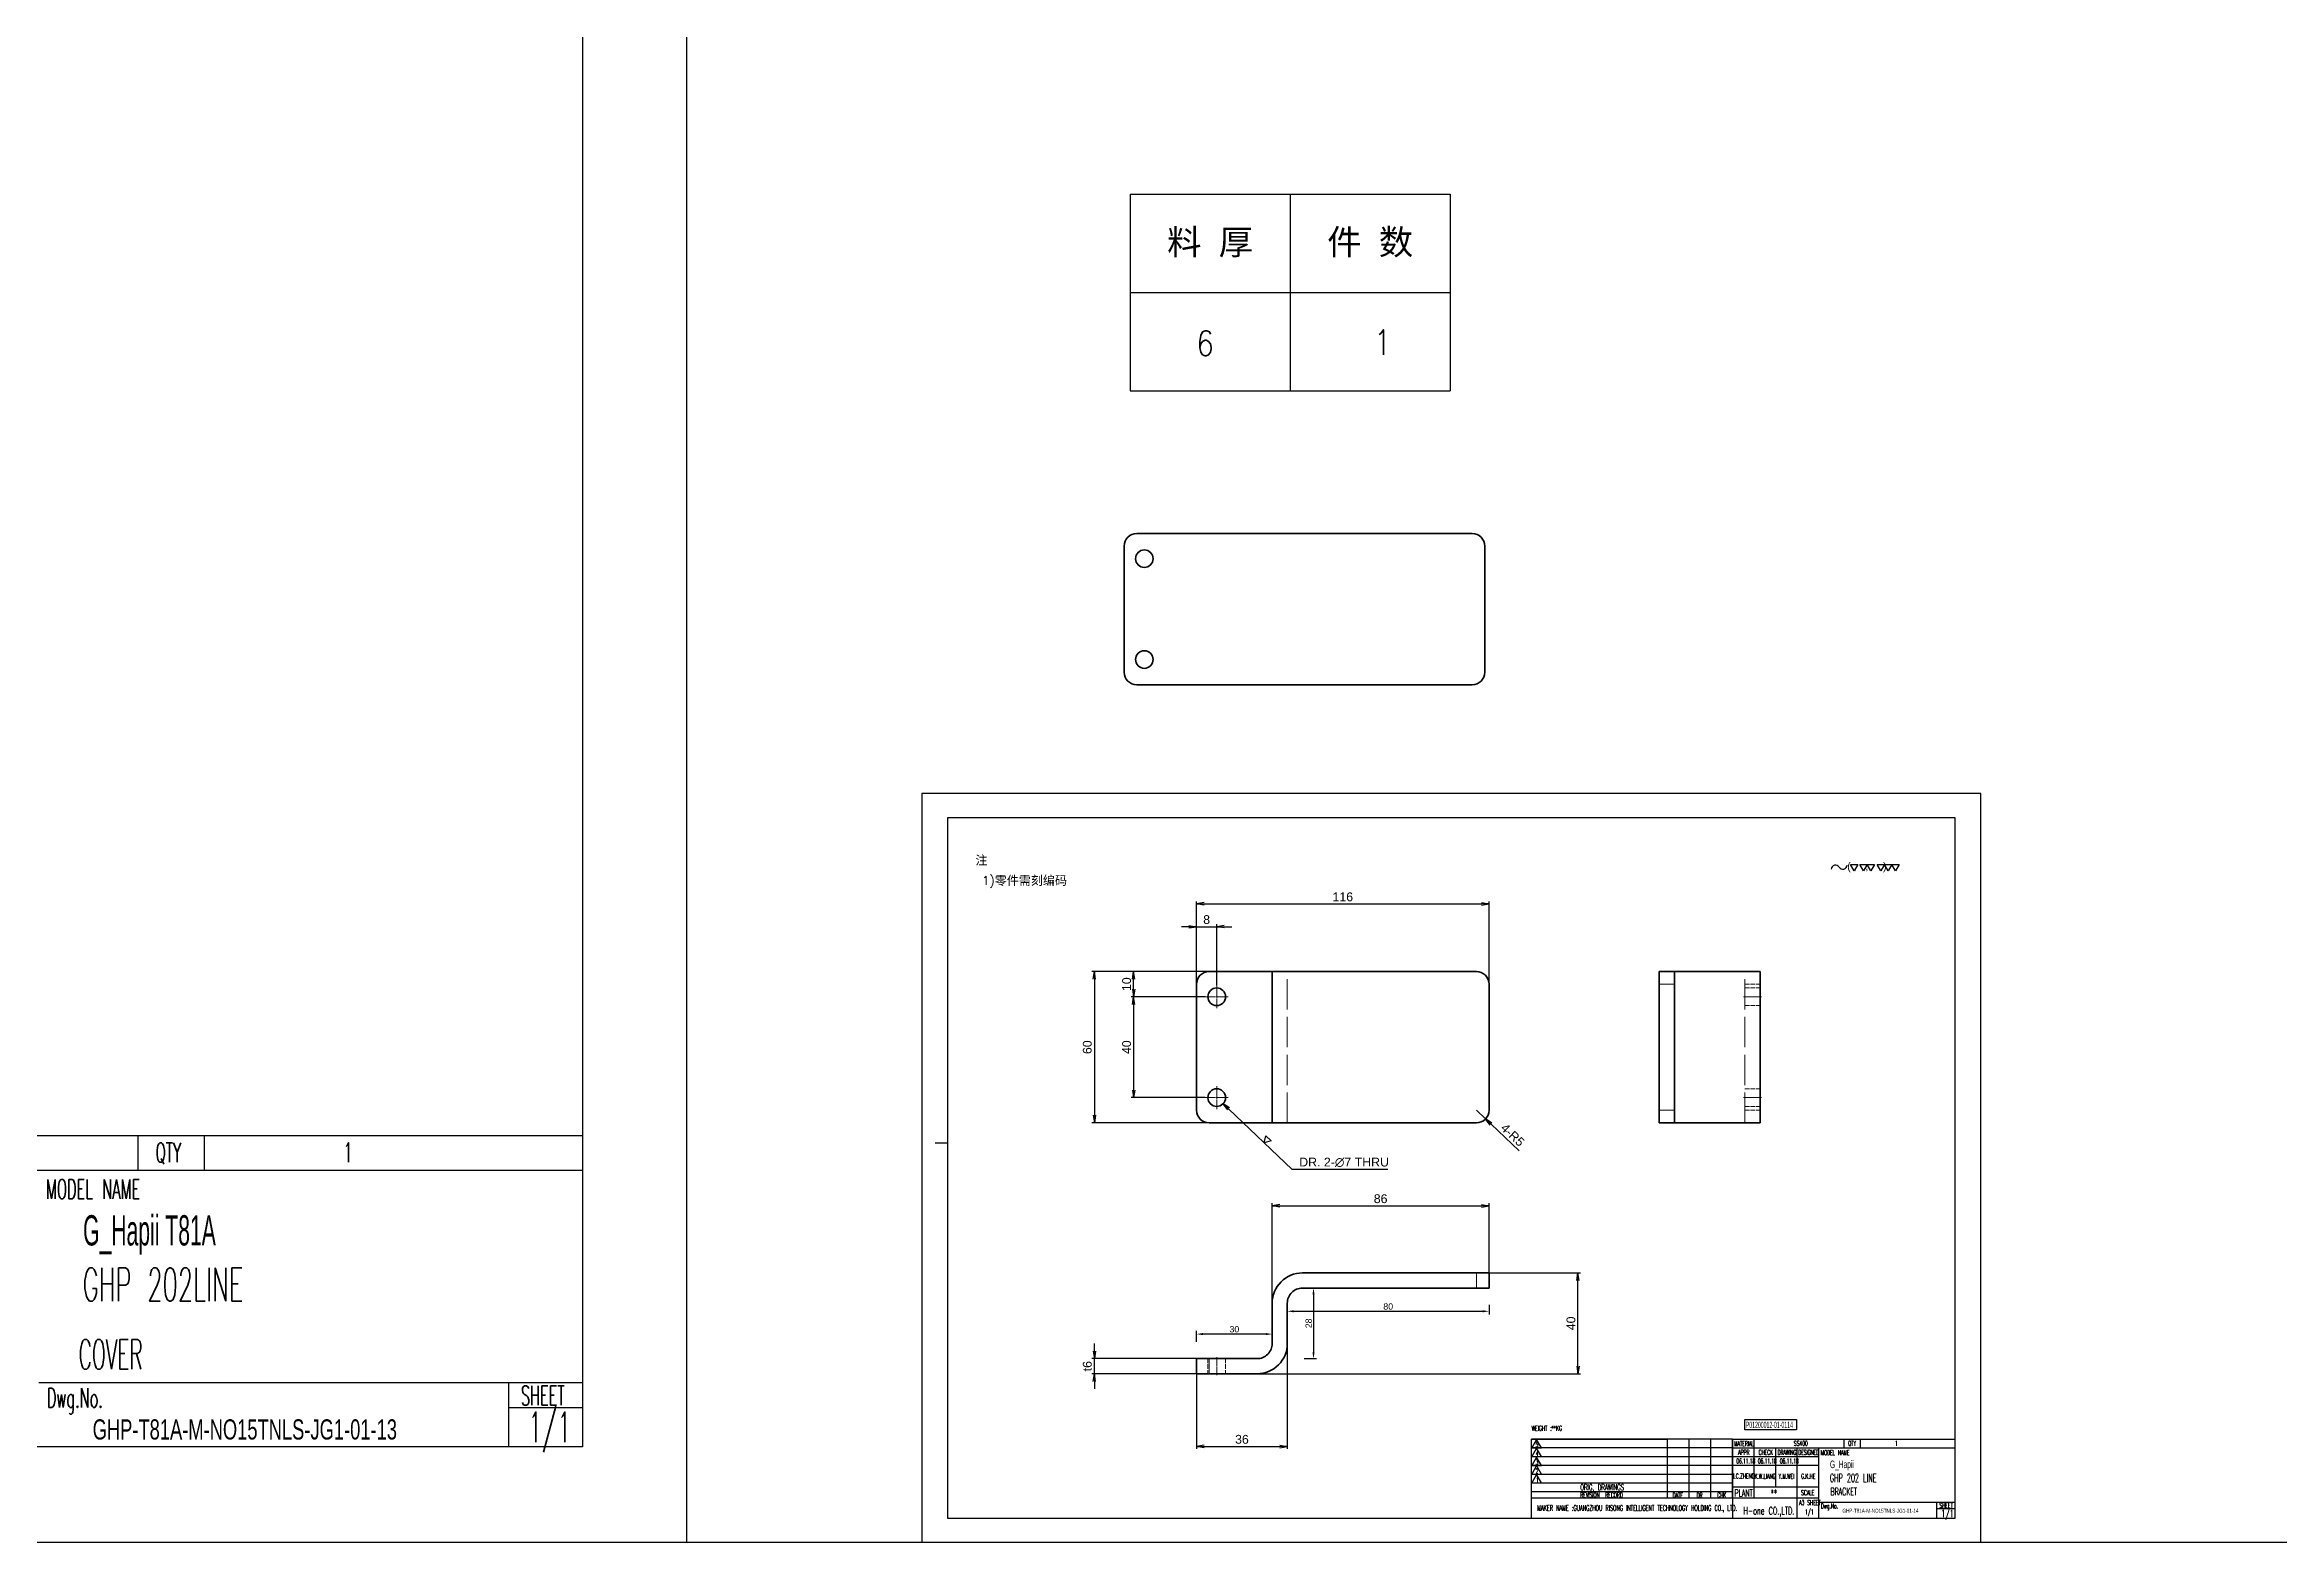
# Model space of a CAD drawing. Header units: millimetres. Extents: x 1842 to 16330, y -758 to 3963.
# Drawn here: x 6849 to 7735, y 2038 to 2632 of the extents above; entities that cross this region are included whole.
import ezdxf
from ezdxf.enums import TextEntityAlignment as Align

# ---------------------------------------------------------------- set-up
doc = ezdxf.new("R2010")
doc.units = ezdxf.units.MM
for name, pattern in [('CENTER-HOKUTO', [23, 20, -1, 1, -1]), ('DASHED', [15, 12, -3]), ('HIDDEN-HOKUTO', [3.8, 2.5, -1.3])]:
    doc.linetypes.add(name, pattern=pattern)
doc.layers.add('AM_7', color=2, linetype='CENTER-HOKUTO', lineweight=30)
doc.layers.add('AM_HID', color=1, linetype='HIDDEN-HOKUTO', lineweight=25)
doc.layers.add('title_frame', color=7, linetype='Continuous')
doc.layers.add('word_dim', color=253, linetype='Continuous')
doc.styles.add('DIM', font='romans.shx', dxfattribs={"width": 0.8, "bigfont": 'bigfont.shx'})
doc.styles.add('MX_NOTE_STANDARD', font='txt.shx', dxfattribs={"bigfont": 'bigfont.shx'})
doc.styles.get("Standard").update_dxf_attribs({"font": 'arial.ttf'})
doc.dimstyles.new('ISO-25', dxfattribs={"dimtxt": 2.5, "dimasz": 2.5, "dimexe": 1.25, "dimexo": 0.625, "dimtad": 1, "dimtxsty": 'Standard', "dimcen": 2.5, "dimadec": 0, "dimazin": 0, "dimtfac": 1, "dimtmove": 0, "dimatfit": 3, "dimfxl": 0, "dimarcsym": 0})
doc.dimstyles.new('RS1-1', dxfattribs={"dimtxt": 3.5, "dimasz": 3, "dimexe": 1, "dimexo": 0, "dimgap": 1, "dimtad": 3, "dimdsep": 46, "dimtxsty": 'Standard', "dimblk1": 'OPEN', "dimblk2": 'OPEN', "dimsah": 1, "dimcen": 0, "dimclrd": 256, "dimclre": 256, "dimclrt": 3, "dimazin": 2, "dimtfac": 1, "dimtmove": 0, "dimatfit": 3, "dimldrblk": 'OPEN', "dimfxl": 0, "dimtolj": 1, "dimtzin": 0, "dimarcsym": 0})

# ---------------------------------------------------------------- blocks, each defined once
blk = doc.blocks.new('A$C404331B6')
at = {"layer": 'title_frame'}
for p, q in [((0, -31.5), (0, 0)), ((0, 0), (53.9, 0)), ((79.62, 0), (0, 0)), ((53.9, -23.5), (53.9, 0)), ((62.48, -23.5), (62.48, 0)), ((62.48, -23.5), (62.48, 0)), ((71.05, -23.5), (71.05, 0)), ((71.05, -23.5), (71.05, 0)), ((79.62, 0), (79.62, -31.5)), ((79.62, 0), (167.83, 0)), ((88.2, -23.5), (88.2, 0)), ((123.73, 0), (123.73, -3.5)), ((130.3, 0), (130.3, -3.5)), ((53.9, -3.5), (0, -3.5)), ((79.62, -3.5), (0, -3.5)), ((53.9, -7), (0, -7)), ((79.62, -7), (0, -7)), ((1.98, -0.12), (0.1, -3.45)), ((0.1, -3.45), (3.86, -3.45)), ((1.98, -3.6), (0.1, -6.92)), ((0.1, -6.92), (3.86, -6.92)), ((1.98, -7.13), (0.1, -10.45)), ((3.86, -3.45), (1.98, -0.12)), ((3.86, -6.92), (1.98, -3.6)), ((3.86, -10.45), (1.98, -7.13)), ((79.62, -3.5), (167.83, -3.5)), ((113.92, -7), (79.62, -7)), ((96.78, -18.9), (96.78, -3.5)), ((105.35, -31.5), (105.35, -3.5)), ((113.92, -31.5), (113.92, -3.5)), ((53.9, -10.5), (0, -10.5)), ((79.62, -10.5), (0, -10.5)), ((53.9, -14), (0, -14)), ((79.62, -14), (0, -14)), ((53.9, -17.5), (0, -17.5)), ((79.62, -17.5), (0, -17.5)), ((0.1, -10.45), (3.86, -10.45)), ((1.98, -10.54), (0.1, -13.87)), ((0.1, -13.87), (3.86, -13.87)), ((1.98, -14.07), (0.1, -17.4)), ((0.1, -17.4), (3.86, -17.4)), ((3.86, -13.87), (1.98, -10.54)), ((3.86, -17.4), (1.98, -14.07)), ((113.92, -10.5), (79.62, -10.5)), ((53.9, -21), (0, -21)), ((79.62, -21), (0, -21)), ((79.62, -23.5), (0, -23.5)), ((79.62, -18.9), (113.92, -18.9)), ((113.92, -23.5), (79.62, -23.5)), ((113.92, -25), (167.83, -25)), ((160.48, -25), (160.48, -31.5)), ((167.83, -31.5), (0, -31.5)), ((160.48, -27.5), (167.83, -27.5))]:
    blk.add_line(p, q, dxfattribs=at)
at = {"layer": 'title_frame', "color": 3, "style": 'MX_NOTE_STANDARD', "width": 0.5341}
for s, height, p in [('5', 1.92, (1.59, -3.22)), ('4', 1.92, (1.59, -6.7)), ('3', 1.92, (1.59, -10.23)), ('MATERIAL', 1.973, (80.3, -2.79)), ('APPR', 1.973, (81.89, -6.26)), ('CHECK', 1.973, (89.99, -6.26)), ('DRAWING', 1.973, (97.51, -6.26)), ('DESIGNED', 1.973, (105.7, -6.26)), ('MODEL NAME', 1.973, (114.63, -6.41)), ('QTY', 1.973, (125.5, -2.7)), ('2', 1.92, (1.59, -13.64)), ('1', 1.92, (1.78, -17.17)), ('MAKER NAME :GUANGZHOU RISONG INTELLIGENT TECHNOLOGY HOLDING CO., LTD.', 2.16, (2.22, -28.43)), ('ORIG, DRAWINGS', 2.4112, (19.27, -20.34)), ('REVISION  RECORD', 1.9728, (19.32, -23.18)), ('DATE', 1.973, (55.94, -23.26)), ('DR', 1.973, (65.43, -23.27)), ('CHK', 1.973, (73.61, -23.23)), ('PLANT', 2.74, (80.46, -22.73)), ('SCALE', 1.973, (106.88, -22.28)), ('Dwg.No.', 1.973, (114.71, -27.52)), ('SHEET', 1.973, (161.71, -27.29))]:
    blk.add_text(s, height=height, dxfattribs=at).set_placement(p)
blk = doc.blocks.new('shiage0')
at = {"layer": 'word_dim', "color": 3, "linetype": 'Continuous'}
for centre, start, end in [((1.69, 0), 30, 180), ((4.61, 1.69), 210, 0)]:
    blk.add_arc(centre, 1.69, start, end, dxfattribs=at)
blk = doc.blocks.new('10')
at = {"layer": 'title_frame', "color": 3, "linetype": 'Continuous'}
for points in [[(9.63, 2.65), (8.18, 5.15), (11.07, 5.15)], [(13.31, 2.65), (11.86, 5.15), (17.64, 5.15), (16.2, 2.65), (14.75, 5.15)], [(20.17, 2.65), (18.73, 5.15), (27.4, 5.15), (25.95, 2.65), (24.51, 5.15), (23.06, 2.65), (21.62, 5.15)]]:
    blk.add_lwpolyline(points, close=True, dxfattribs=at)
blk.add_blockref('shiage0', (0.52, 3.24), dxfattribs=at)
blk.add_text('( ,   ,     )', height=3, dxfattribs=at).set_placement((6.84, 2.97))
blk = doc.blocks.new('_Open')
at = {"color": 0, "lineweight": -2}
for p, q in [((-1, 0.17), (0, 0)), ((-1, -0.17), (0, 0)), ((0, 0), (-1, 0))]:
    blk.add_line(p, q, dxfattribs=at)
blk = doc.blocks.new('*D120')
at = {"layer": 'DEFPOINTS', "color": 0, "linetype": 'Continuous', "ltscale": 2, "transparency": 16777216}
for p in [(7319.97, 2264.25), (7264.95, 2204.25), (7329.47, 2204.25)]:
    blk.add_point(p, dxfattribs=at)
at = {"layer": 'word_dim', "linetype": 'Continuous', "lineweight": -2, "ltscale": 2, "transparency": 16777216}
for p, q in [((7319.97, 2264.25), (7263.95, 2264.25)), ((7264.95, 2261.25), (7264.95, 2207.25)), ((7329.47, 2204.25), (7263.95, 2204.25))]:
    blk.add_line(p, q, dxfattribs=at)
at = {"layer": 'word_dim', "linetype": 'Continuous', "lineweight": -2, "ltscale": 2, "transparency": 16777216, "xscale": 3, "yscale": 3, "zscale": 3}
for p, rotation in [((7264.95, 2264.25), 90), ((7264.95, 2204.25), 270)]:
    blk.add_blockref('_Open', p, dxfattribs=dict(at, rotation=rotation))
at = {"layer": 'word_dim', "color": 3, "linetype": 'Continuous', "ltscale": 2, "transparency": 16777216, "insert": (7262.16, 2234.25), "char_height": 3.5, "attachment_point": 5, "rotation": 90}
blk.add_mtext('\\A1;60', dxfattribs=at)
blk = doc.blocks.new('*D121')
at = {"layer": 'DEFPOINTS', "color": 0, "linetype": 'Continuous', "ltscale": 2, "transparency": 16777216}
for p in [(7421.47, 2291.08), (7305.47, 2234.66), (7421.47, 2234.66)]:
    blk.add_point(p, dxfattribs=at)
at = {"layer": 'word_dim', "linetype": 'Continuous', "lineweight": -2, "ltscale": 2, "transparency": 16777216}
for p, q in [((7305.47, 2234.66), (7305.47, 2292.08)), ((7308.47, 2291.08), (7418.47, 2291.08)), ((7421.47, 2234.66), (7421.47, 2292.08))]:
    blk.add_line(p, q, dxfattribs=at)
at = {"layer": 'word_dim', "linetype": 'Continuous', "lineweight": -2, "ltscale": 2, "transparency": 16777216, "xscale": 3, "yscale": 3, "zscale": 3, "rotation": 180}
blk.add_blockref('_Open', (7305.47, 2291.08), dxfattribs=at)
at = {"layer": 'word_dim', "linetype": 'Continuous', "lineweight": -2, "ltscale": 2, "transparency": 16777216, "xscale": 3, "yscale": 3, "zscale": 3}
blk.add_blockref('_Open', (7421.47, 2291.08), dxfattribs=at)
at = {"layer": 'word_dim', "color": 3, "linetype": 'Continuous', "ltscale": 2, "transparency": 16777216, "insert": (7363.47, 2293.86), "char_height": 3.5, "attachment_point": 5}
blk.add_mtext('\\A1;116', dxfattribs=at)
blk = doc.blocks.new('*D122')
at = {"layer": 'DEFPOINTS', "color": 0, "linetype": 'Continuous', "ltscale": 2, "transparency": 16777216}
for p in [(7341.47, 2124.72), (7305.47, 2104.72), (7341.47, 2075.92)]:
    blk.add_point(p, dxfattribs=at)
at = {"layer": 'word_dim', "linetype": 'Continuous', "lineweight": -2, "ltscale": 2, "transparency": 16777216}
for p, q in [((7341.47, 2124.72), (7341.47, 2074.92)), ((7305.47, 2104.72), (7305.47, 2074.92)), ((7308.47, 2075.92), (7338.47, 2075.92))]:
    blk.add_line(p, q, dxfattribs=at)
at = {"layer": 'word_dim', "linetype": 'Continuous', "lineweight": -2, "ltscale": 2, "transparency": 16777216, "xscale": 3, "yscale": 3, "zscale": 3, "rotation": 180}
blk.add_blockref('_Open', (7305.47, 2075.92), dxfattribs=at)
at = {"layer": 'word_dim', "linetype": 'Continuous', "lineweight": -2, "ltscale": 2, "transparency": 16777216, "xscale": 3, "yscale": 3, "zscale": 3}
blk.add_blockref('_Open', (7341.47, 2075.92), dxfattribs=at)
at = {"layer": 'word_dim', "color": 3, "linetype": 'Continuous', "ltscale": 2, "transparency": 16777216, "insert": (7323.47, 2078.7), "char_height": 3.5, "attachment_point": 5}
blk.add_mtext('\\A1;36', dxfattribs=at)
blk = doc.blocks.new('*D123')
at = {"layer": 'DEFPOINTS', "color": 0, "linetype": 'Continuous', "ltscale": 2, "transparency": 16777216}
for p in [(7421.47, 2171.36), (7421.47, 2141.72), (7335.47, 2129.39)]:
    blk.add_point(p, dxfattribs=at)
at = {"layer": 'word_dim', "linetype": 'Continuous', "lineweight": -2, "ltscale": 2, "transparency": 16777216}
for p, q in [((7335.47, 2129.39), (7335.47, 2172.36)), ((7338.47, 2171.36), (7418.47, 2171.36)), ((7421.47, 2141.72), (7421.47, 2172.36))]:
    blk.add_line(p, q, dxfattribs=at)
at = {"layer": 'word_dim', "linetype": 'Continuous', "lineweight": -2, "ltscale": 2, "transparency": 16777216, "xscale": 3, "yscale": 3, "zscale": 3, "rotation": 180}
blk.add_blockref('_Open', (7335.47, 2171.36), dxfattribs=at)
at = {"layer": 'word_dim', "linetype": 'Continuous', "lineweight": -2, "ltscale": 2, "transparency": 16777216, "xscale": 3, "yscale": 3, "zscale": 3}
blk.add_blockref('_Open', (7421.47, 2171.36), dxfattribs=at)
at = {"layer": 'word_dim', "color": 3, "linetype": 'Continuous', "ltscale": 2, "transparency": 16777216, "insert": (7378.47, 2174.14), "char_height": 3.5, "attachment_point": 5}
blk.add_mtext('\\A1;86', dxfattribs=at)
blk = doc.blocks.new('*D124')
at = {"layer": 'DEFPOINTS', "color": 0, "linetype": 'Continuous', "ltscale": 2, "transparency": 16777216}
for p in [(7264.95, 2110.72), (7305.47, 2110.72), (7305.47, 2104.72)]:
    blk.add_point(p, dxfattribs=at)
at = {"layer": 'word_dim', "linetype": 'Continuous', "lineweight": -2, "ltscale": 2, "transparency": 16777216}
for p, q in [((7305.47, 2110.72), (7263.95, 2110.72)), ((7264.95, 2113.72), (7264.95, 2116.72)), ((7264.95, 2104.72), (7264.95, 2110.72)), ((7305.47, 2104.72), (7263.95, 2104.72)), ((7264.95, 2101.72), (7264.95, 2098.72))]:
    blk.add_line(p, q, dxfattribs=at)
at = {"layer": 'word_dim', "linetype": 'Continuous', "lineweight": -2, "ltscale": 2, "transparency": 16777216, "xscale": 3, "yscale": 3, "zscale": 3}
for p, rotation in [((7264.95, 2110.72), 270), ((7264.95, 2104.72), 90)]:
    blk.add_blockref('_Open', p, dxfattribs=dict(at, rotation=rotation))
at = {"layer": 'word_dim', "color": 3, "linetype": 'Continuous', "ltscale": 2, "transparency": 16777216, "insert": (7262.16, 2107.72), "char_height": 3.5, "attachment_point": 5, "rotation": 90}
blk.add_mtext('\\A1;t6', dxfattribs=at)
blk = doc.blocks.new('*D125')
at = {"layer": 'DEFPOINTS', "color": 0, "linetype": 'Continuous', "ltscale": 2, "transparency": 16777216}
for p in [(7407.21, 2144.72), (7456.72, 2144.72), (7329.47, 2104.72)]:
    blk.add_point(p, dxfattribs=at)
at = {"layer": 'word_dim', "linetype": 'Continuous', "lineweight": -2, "ltscale": 2, "transparency": 16777216}
for p, q in [((7407.21, 2144.72), (7457.72, 2144.72)), ((7456.72, 2107.72), (7456.72, 2141.72)), ((7329.47, 2104.72), (7457.72, 2104.72))]:
    blk.add_line(p, q, dxfattribs=at)
at = {"layer": 'word_dim', "linetype": 'Continuous', "lineweight": -2, "ltscale": 2, "transparency": 16777216, "xscale": 3, "yscale": 3, "zscale": 3}
for p, rotation in [((7456.72, 2144.72), 90), ((7456.72, 2104.72), 270)]:
    blk.add_blockref('_Open', p, dxfattribs=dict(at, rotation=rotation))
at = {"layer": 'word_dim', "color": 3, "linetype": 'Continuous', "ltscale": 2, "transparency": 16777216, "insert": (7453.94, 2124.72), "char_height": 3.5, "attachment_point": 5, "rotation": 90}
blk.add_mtext('\\A1;40', dxfattribs=at)
blk = doc.blocks.new('*D126')
at = {"layer": 'DEFPOINTS', "color": 0, "linetype": 'Continuous', "ltscale": 2, "transparency": 16777216}
for p in [(7416.47, 2209.25), (7420.09, 2205.81)]:
    blk.add_point(p, dxfattribs=at)
at = {"layer": 'word_dim', "linetype": 'Continuous', "lineweight": -2, "ltscale": 2, "transparency": 16777216}
for p, q in [((7416.47, 2209.25), (7420.09, 2205.81)), ((7433.4, 2193.19), (7422.27, 2203.75))]:
    blk.add_line(p, q, dxfattribs=at)
at = {"layer": 'word_dim', "linetype": 'Continuous', "lineweight": -2, "ltscale": 2, "transparency": 16777216, "xscale": 3, "yscale": 3, "zscale": 3, "rotation": 136.5195047990014}
blk.add_blockref('_Open', (7420.09, 2205.81), dxfattribs=at)
at = {"layer": 'word_dim', "color": 3, "linetype": 'Continuous', "ltscale": 2, "transparency": 16777216, "insert": (7430.84, 2199.45), "char_height": 3.5, "attachment_point": 5, "rotation": 316.5195}
blk.add_mtext('\\A1;4-R5', dxfattribs=at)
blk = doc.blocks.new('*D127')
at = {"layer": 'DEFPOINTS', "color": 0, "linetype": 'Continuous', "ltscale": 2, "transparency": 16777216}
for p in [(7313.47, 2282.05), (7305.47, 2256.11), (7313.47, 2258.8)]:
    blk.add_point(p, dxfattribs=at)
at = {"layer": 'word_dim', "linetype": 'Continuous', "lineweight": -2, "ltscale": 2, "transparency": 16777216}
for p, q in [((7302.47, 2282.05), (7299.47, 2282.05)), ((7305.47, 2256.11), (7305.47, 2283.05)), ((7305.47, 2282.05), (7313.47, 2282.05)), ((7313.47, 2258.8), (7313.47, 2283.05)), ((7316.47, 2282.05), (7319.47, 2282.05))]:
    blk.add_line(p, q, dxfattribs=at)
at = {"layer": 'word_dim', "linetype": 'Continuous', "lineweight": -2, "ltscale": 2, "transparency": 16777216, "xscale": 3, "yscale": 3, "zscale": 3}
blk.add_blockref('_Open', (7305.47, 2282.05), dxfattribs=at)
at = {"layer": 'word_dim', "linetype": 'Continuous', "lineweight": -2, "ltscale": 2, "transparency": 16777216, "xscale": 3, "yscale": 3, "zscale": 3, "rotation": 180}
blk.add_blockref('_Open', (7313.47, 2282.05), dxfattribs=at)
at = {"layer": 'word_dim', "color": 3, "linetype": 'Continuous', "ltscale": 2, "transparency": 16777216, "insert": (7309.47, 2284.84), "char_height": 3.5, "attachment_point": 5}
blk.add_mtext('\\A1;8', dxfattribs=at)
blk = doc.blocks.new('*D128')
at = {"layer": 'DEFPOINTS', "color": 0, "linetype": 'Continuous', "ltscale": 2, "transparency": 16777216}
for p in [(7280.53, 2264.25), (7319.97, 2264.25), (7308.92, 2254.25)]:
    blk.add_point(p, dxfattribs=at)
at = {"layer": 'word_dim', "linetype": 'Continuous', "lineweight": -2, "ltscale": 2, "transparency": 16777216}
for p, q in [((7319.97, 2264.25), (7279.53, 2264.25)), ((7280.53, 2257.25), (7280.53, 2261.25)), ((7308.92, 2254.25), (7279.53, 2254.25))]:
    blk.add_line(p, q, dxfattribs=at)
at = {"layer": 'word_dim', "linetype": 'Continuous', "lineweight": -2, "ltscale": 2, "transparency": 16777216, "xscale": 3, "yscale": 3, "zscale": 3}
for p, rotation in [((7280.53, 2264.25), 90), ((7280.53, 2254.25), 270)]:
    blk.add_blockref('_Open', p, dxfattribs=dict(at, rotation=rotation))
at = {"layer": 'word_dim', "color": 3, "linetype": 'Continuous', "ltscale": 2, "transparency": 16777216, "insert": (7277.75, 2259.25), "char_height": 3.5, "attachment_point": 5, "rotation": 90}
blk.add_mtext('\\A1;10', dxfattribs=at)
blk = doc.blocks.new('*D129')
at = {"layer": 'DEFPOINTS', "color": 0, "linetype": 'Continuous', "ltscale": 2, "transparency": 16777216}
for p in [(7308.92, 2254.25), (7280.53, 2214.25), (7308.92, 2214.25)]:
    blk.add_point(p, dxfattribs=at)
at = {"layer": 'word_dim', "linetype": 'Continuous', "lineweight": -2, "ltscale": 2, "transparency": 16777216}
for p, q in [((7308.92, 2254.25), (7279.53, 2254.25)), ((7280.53, 2251.25), (7280.53, 2217.25)), ((7308.92, 2214.25), (7279.53, 2214.25))]:
    blk.add_line(p, q, dxfattribs=at)
at = {"layer": 'word_dim', "linetype": 'Continuous', "lineweight": -2, "ltscale": 2, "transparency": 16777216, "xscale": 3, "yscale": 3, "zscale": 3}
for p, rotation in [((7280.53, 2254.25), 90), ((7280.53, 2214.25), 270)]:
    blk.add_blockref('_Open', p, dxfattribs=dict(at, rotation=rotation))
at = {"layer": 'word_dim', "color": 3, "linetype": 'Continuous', "ltscale": 2, "transparency": 16777216, "insert": (7277.75, 2234.25), "char_height": 3.5, "attachment_point": 5, "rotation": 90}
blk.add_mtext('\\A1;40', dxfattribs=at)
blk = doc.blocks.new('*D130')
at = {"layer": 'DEFPOINTS', "color": 0, "linetype": 'Continuous', "ltscale": 2, "transparency": 16777216}
for p in [(7310.93, 2216.67), (7316, 2211.84)]:
    blk.add_point(p, dxfattribs=at)
at = {"layer": 'word_dim', "linetype": 'Continuous', "lineweight": -2, "ltscale": 2, "transparency": 16777216}
for p, q in [((7343.38, 2185.7), (7318.17, 2209.76)), ((7381.39, 2185.7), (7343.38, 2185.7))]:
    blk.add_line(p, q, dxfattribs=at)
at = {"layer": 'word_dim', "linetype": 'Continuous', "lineweight": -2, "ltscale": 2, "transparency": 16777216, "xscale": 3, "yscale": 3, "zscale": 3, "rotation": 136.3305422480536}
blk.add_blockref('_Open', (7316, 2211.84), dxfattribs=at)
at = {"layer": 'word_dim', "color": 3, "linetype": 'Continuous', "ltscale": 2, "transparency": 16777216, "insert": (7363.98, 2188.58), "char_height": 3.5, "attachment_point": 5}
blk.add_mtext('\\A1;DR. 2-∅7 THRU', dxfattribs=at)
blk = doc.blocks.new('shiage1')
at = {"layer": 'word_dim', "color": 3, "linetype": 'Continuous'}
for p, q in [((0, 0), (-1.44, 2.5)), ((-1.44, 2.5), (1.44, 2.5)), ((1.44, 2.5), (0, 0))]:
    blk.add_line(p, q, dxfattribs=at)
blk = doc.blocks.new('*D258')
at = {"color": 0, "lineweight": -2, "transparency": 16777216}
for p, q in [((7305.47, 2117.34), (7305.47, 2121.72)), ((7332.97, 2120.47), (7307.97, 2120.47)), ((7335.47, 2117.34), (7335.47, 2121.72))]:
    blk.add_line(p, q, dxfattribs=at)
at = {"color": 0, "transparency": 16777216}
for points in [[(7307.97, 2120.89), (7307.97, 2120.05), (7305.47, 2120.47)], [(7332.97, 2120.89), (7332.97, 2120.05), (7335.47, 2120.47)]]:
    blk.add_solid(points, dxfattribs=at)
at = {"layer": 'DEFPOINTS', "color": 0, "transparency": 16777216}
for p in [(7305.47, 2120.47), (7305.47, 2116.72), (7335.47, 2116.72)]:
    blk.add_point(p, dxfattribs=at)
at = {"color": 0, "transparency": 16777216, "insert": (7320.47, 2122.37), "char_height": 2.5, "attachment_point": 5}
blk.add_mtext('30', dxfattribs=at)
blk = doc.blocks.new('*D259')
at = {"color": 0, "lineweight": -2, "transparency": 16777216}
for p, q in [((7348.09, 2138.72), (7353.1, 2138.72)), ((7351.85, 2136.22), (7351.85, 2113.22)), ((7348.09, 2110.72), (7353.1, 2110.72))]:
    blk.add_line(p, q, dxfattribs=at)
at = {"color": 0, "transparency": 16777216}
for points in [[(7351.43, 2136.22), (7352.26, 2136.22), (7351.85, 2138.72)], [(7351.43, 2113.22), (7352.26, 2113.22), (7351.85, 2110.72)]]:
    blk.add_solid(points, dxfattribs=at)
at = {"layer": 'DEFPOINTS', "color": 0, "transparency": 16777216}
for p in [(7347.47, 2138.72), (7347.47, 2110.72), (7351.85, 2110.72)]:
    blk.add_point(p, dxfattribs=at)
at = {"color": 0, "transparency": 16777216, "insert": (7349.95, 2124.72), "char_height": 2.5, "attachment_point": 5, "rotation": 90}
blk.add_mtext('28', dxfattribs=at)
blk = doc.blocks.new('*D260')
at = {"color": 0, "lineweight": -2, "transparency": 16777216}
for p, q in [((7341.47, 2132.09), (7341.47, 2128.26)), ((7343.97, 2129.51), (7418.97, 2129.51)), ((7421.47, 2132.09), (7421.47, 2128.26))]:
    blk.add_line(p, q, dxfattribs=at)
at = {"color": 0, "transparency": 16777216}
for points in [[(7343.97, 2129.92), (7343.97, 2129.09), (7341.47, 2129.51)], [(7418.97, 2129.92), (7418.97, 2129.09), (7421.47, 2129.51)]]:
    blk.add_solid(points, dxfattribs=at)
at = {"layer": 'DEFPOINTS', "color": 0, "transparency": 16777216}
for p in [(7341.47, 2132.72), (7421.47, 2132.72), (7421.47, 2129.51)]:
    blk.add_point(p, dxfattribs=at)
at = {"color": 0, "transparency": 16777216, "insert": (7381.47, 2131.41), "char_height": 2.5, "attachment_point": 5}
blk.add_mtext('80', dxfattribs=at)
blk = doc.blocks.new('*T250')
at = {"color": 0, "linetype": 'ByBlock', "lineweight": -2, "transparency": 16777216}
for p, q in [((0, 0), (127, 0)), ((0, 0), (0, -78)), ((63.5, 0), (63.5, -78)), ((127, 0), (127, -78)), ((0, -39), (127, -39)), ((0, -78), (127, -78))]:
    blk.add_line(p, q, dxfattribs=at)
at = {"color": 0, "transparency": 16777216, "char_height": 10, "width": 60.5, "attachment_point": 5}
for s, insert in [('{\\fSimSun|b0|i0|c134|p2;料 厚}', (31.75, -19.5)), ('{\\fSimSun|b0|i0|c134|p2;件 数}', (95.25, -19.5))]:
    blk.add_mtext(s, dxfattribs=dict(at, insert=insert))
blk = doc.blocks.new('拆图参数')
blk.add_blockref('*T250', (-63.5, 78))
at = {"style": 'DIM', "width": 0.8}
blk.add_attdef('6', text='', height=10, dxfattribs=at).set_placement((-37.13, 18.91), align=Align.MIDDLE_LEFT)
blk.add_attdef('1', text='', height=10, dxfattribs=at).set_placement((36.65, 19.27), align=Align.MIDDLE_CENTER)

msp = doc.modelspace()

# ---------------------------------------------------------------- linework, layer by layer
at = {"color": 7, "lineweight": 35, "ltscale": 0.475}
for p, q in [((7300.77, 2438.014), (7281.77, 2438.014)), ((7300.77, 2378.014), (7281.77, 2378.014)), ((7329.465, 2264.252), (7310.465, 2264.252)), ((7329.465, 2204.252), (7310.465, 2204.252)), ((7329.465, 2110.718), (7310.465, 2110.718)), ((7310.465, 2104.718), (7329.465, 2104.718))]:
    msp.add_line(p, q, dxfattribs=at)
at = {"color": 7, "lineweight": 35, "ltscale": 0.15}
for p, q in [((7306.77, 2438.014), (7300.77, 2438.014)), ((7306.77, 2378.014), (7300.77, 2378.014)), ((7335.465, 2264.252), (7329.465, 2264.252)), ((7494.938, 2264.252), (7488.938, 2264.252)), ((7500.938, 2264.252), (7494.938, 2264.252)), ((7335.465, 2204.252), (7329.465, 2204.252)), ((7494.938, 2204.252), (7488.938, 2204.252)), ((7500.938, 2204.252), (7494.938, 2204.252)), ((7421.465, 2138.718), (7421.465, 2144.718)), ((7305.465, 2110.718), (7305.465, 2104.718))]:
    msp.add_line(p, q, dxfattribs=at)
at = {"color": 7, "lineweight": 35, "ltscale": 0.3}
for p, q in [((7318.77, 2438.014), (7306.77, 2438.014)), ((7318.77, 2378.014), (7306.77, 2378.014)), ((7347.465, 2264.252), (7335.465, 2264.252)), ((7528.938, 2264.252), (7516.938, 2264.252)), ((7347.465, 2204.252), (7335.465, 2204.252)), ((7528.938, 2204.252), (7516.938, 2204.252))]:
    msp.add_line(p, q, dxfattribs=at)
at = {"color": 7, "lineweight": 35}
for p, q in [((7414.77, 2438.014), (7318.77, 2438.014)), ((7276.77, 2383.014), (7276.77, 2433.014)), ((7419.77, 2383.014), (7419.77, 2433.014)), ((7414.77, 2378.014), (7318.77, 2378.014)), ((7335.465, 2204.252), (7335.465, 2264.252)), ((7416.465, 2264.252), (7347.465, 2264.252)), ((7528.938, 2204.252), (7528.938, 2264.252)), ((7305.465, 2209.252), (7305.465, 2259.252)), ((7421.465, 2209.252), (7421.465, 2259.252)), ((7488.938, 2209.252), (7488.938, 2259.252)), ((7494.938, 2209.252), (7494.938, 2259.252)), ((7416.465, 2204.252), (7347.465, 2204.252)), ((7416.465, 2144.718), (7347.465, 2144.718)), ((7347.465, 2138.718), (7416.465, 2138.718))]:
    msp.add_line(p, q, dxfattribs=at)
at = {"color": 7, "lineweight": 35, "ltscale": 0.125}
for p, q in [((7488.938, 2259.252), (7488.938, 2264.252)), ((7494.938, 2264.252), (7494.938, 2259.252)), ((7488.938, 2204.252), (7488.938, 2209.252)), ((7494.938, 2209.252), (7494.938, 2204.252)), ((7416.465, 2144.718), (7421.465, 2144.718)), ((7421.465, 2138.718), (7416.465, 2138.718)), ((7305.465, 2110.718), (7310.465, 2110.718)), ((7310.465, 2104.718), (7305.465, 2104.718))]:
    msp.add_line(p, q, dxfattribs=at)
at = {"color": 7, "lineweight": 35, "ltscale": 0.4}
for p, q in [((7516.938, 2264.252), (7500.938, 2264.252)), ((7516.938, 2204.252), (7500.938, 2204.252)), ((7335.465, 2132.718), (7335.465, 2116.718)), ((7341.465, 2116.718), (7341.465, 2132.718))]:
    msp.add_line(p, q, dxfattribs=at)
at = {"color": 7, "lineweight": 13, "ltscale": 0.15}
for p, q in [((7494.938, 2259.252), (7488.938, 2259.252)), ((7494.938, 2209.252), (7488.938, 2209.252)), ((7416.465, 2138.718), (7416.465, 2144.718)), ((7310.465, 2110.718), (7310.465, 2104.718))]:
    msp.add_line(p, q, dxfattribs=at)
msp.add_line((1841.956, 2037.875), (14508.801, 2037.875))
at = {"color": 7, "lineweight": 35}
for centre in [(7284.77, 2428.014), (7284.77, 2388.014), (7313.465, 2254.252), (7313.465, 2214.252)]:
    msp.add_circle(centre, 3.5, dxfattribs=at)
for centre, radius, start, end in [((7281.77, 2433.014), 5, 90.000003, 180.000005), ((7414.77, 2433.014), 5, 0, 90), ((7281.77, 2383.014), 5, 180.000005, 269.999997), ((7414.77, 2383.014), 5, 270, 0), ((7310.465, 2259.252), 5, 90.000003, 180.000005), ((7416.465, 2259.252), 5, 0, 90.000003), ((7310.465, 2209.252), 5, 180.000005, 269.999997), ((7416.465, 2209.252), 5, 269.999997, 0), ((7347.465, 2132.718), 12, 90.000003, 180.000005), ((7347.465, 2132.718), 6, 90.000003, 180.000005), ((7329.465, 2116.718), 12, 269.999997, 0), ((7329.465, 2116.718), 6, 269.999997, 0)]:
    msp.add_arc(centre, radius, start, end, dxfattribs=at)
at = {"layer": 'AM_7', "lineweight": 13, "ltscale": 0.22749}
for p, q in [((7318.015, 2254.252), (7308.916, 2254.252)), ((7318.015, 2214.252), (7308.916, 2214.252))]:
    msp.add_line(p, q, dxfattribs=at)
at = {"layer": 'AM_7', "lineweight": 13, "ltscale": 0.227502}
for p, q in [((7313.465, 2258.802), (7313.465, 2249.702)), ((7313.465, 2218.802), (7313.465, 2209.702))]:
    msp.add_line(p, q, dxfattribs=at)
at = {"layer": 'AM_7', "lineweight": 13, "ltscale": 0.17998}
for p, q in [((7522.338, 2254.252), (7529.537, 2254.252)), ((7522.338, 2214.252), (7529.537, 2214.252))]:
    msp.add_line(p, q, dxfattribs=at)
at = {"layer": 'AM_7', "lineweight": 13, "ltscale": 0.180017}
msp.add_line((7313.465, 2111.318), (7313.465, 2104.117), dxfattribs=at)
at = {"layer": 'AM_HID', "color": 1, "linetype": 'DASHED', "lineweight": 13}
for p, q in [((7341.465, 2204.252), (7341.465, 2264.252)), ((7522.938, 2204.252), (7522.938, 2264.252))]:
    msp.add_line(p, q, dxfattribs=at)
at = {"layer": 'AM_HID', "color": 1, "linetype": 'DASHED', "lineweight": 13, "ltscale": 0.15}
for p, q in [((7522.938, 2259.252), (7528.938, 2259.252)), ((7522.938, 2257.752), (7528.938, 2257.752)), ((7522.938, 2250.752), (7528.938, 2250.752)), ((7522.938, 2217.752), (7528.938, 2217.752)), ((7522.938, 2210.752), (7528.938, 2210.752)), ((7522.938, 2209.252), (7528.938, 2209.252)), ((7416.465, 2138.718), (7416.465, 2144.718)), ((7309.965, 2110.718), (7309.965, 2104.718)), ((7309.965, 2110.718), (7309.965, 2104.718)), ((7310.465, 2110.718), (7310.465, 2104.718)), ((7316.965, 2110.718), (7316.965, 2104.718)), ((7316.965, 2110.718), (7316.965, 2104.718))]:
    msp.add_line(p, q, dxfattribs=at)
at = {"layer": 'title_frame'}
for p, q in [((6709.241, 2199.205), (7062.041, 2199.205)), ((6885.641, 2199.205), (6885.641, 2185.485)), ((6911.931, 2199.205), (6911.931, 2185.485)), ((7201.828, 2196.375), (7206.828, 2196.375)), ((6709.241, 2185.485), (7062.041, 2185.485)), ((6846.441, 2101.205), (7062.041, 2101.205)), ((7032.641, 2101.205), (7032.641, 2075.725)), ((7032.641, 2091.405), (7062.041, 2091.405)), ((7522.874, 2086.648), (7543.402, 2086.648)), ((7522.874, 2082.448), (7522.874, 2086.648)), ((7543.402, 2082.448), (7522.874, 2082.448)), ((7543.402, 2086.648), (7543.402, 2082.448)), ((7062.041, 2075.725), (6846.441, 2075.725)), ((7517.978, 2078.837), (7517.978, 2075.337)), ((7517.978, 2055.337), (7517.978, 2078.837)), ((7517.978, 2078.837), (7517.978, 2047.337)), ((7606.178, 2047.337), (7552.278, 2047.337)), ((7606.178, 2047.337), (7552.278, 2047.337))]:
    msp.add_line(p, q, dxfattribs=at)
at = {"layer": 'title_frame', "color": 4}
for points in [[(7103.341, 3225.875), (5423.341, 3225.875), (5423.341, 2037.875), (7103.341, 2037.875)], [(7616.503, 2334.875), (7196.503, 2334.875), (7196.503, 2037.875), (7616.503, 2037.875)]]:
    msp.add_lwpolyline(points, close=True, dxfattribs=at)
at = {"layer": 'title_frame'}
for points in [[(5464.641, 3188.025), (7062.041, 3188.025), (7062.041, 2075.725), (5464.641, 2075.725)], [(7206.828, 2325.412), (7606.178, 2325.412), (7606.178, 2047.337), (7206.828, 2047.337)]]:
    msp.add_lwpolyline(points, close=True, dxfattribs=at)

# ---------------------------------------------------------------- block references
msp.add_blockref('拆图参数', (7342.598, 2494.531)).add_auto_attribs({'1': '1', '6': '6'})
at = {"layer": 'word_dim', "linetype": 'Continuous', "ltscale": 2}
msp.add_blockref('10', (7556.645, 2301.568), dxfattribs=at)
at = {"layer": 'word_dim', "color": 3, "linetype": 'Continuous', "ltscale": 2, "rotation": 316.330542248081}
msp.add_blockref('shiage1', (7332.272, 2196.299), dxfattribs=at)
at = {"layer": 'word_dim', "ltscale": 2}
msp.add_blockref('A$C404331B6', (7438.353, 2078.837), dxfattribs=at)

# ---------------------------------------------------------------- texts
at = {"ltscale": 2, "char_height": 3.5, "attachment_point": 1}
for s, insert, width in [('{\\fSimSun|b0|i0|c134|p2;\\C3;注}', (7217.794, 2310.118), 10.36469), ('{\\Fromans,bigfont|c134;\\C3;1)\\fSimSun|b0|i0|c134|p2;零件需刻编码}', (7220.36, 2302.11), 96.90613)]:
    msp.add_mtext(s, dxfattribs=dict(at, insert=insert, width=width))
at = {"linetype": 'Continuous', "attachment_point": 4}
for s, insert, char_height, width in [('{\\W0.5;\\C3;G_Hapii T81A}', (6863.949, 2159.805), 12, 203.6), ('{\\W0.5;\\C3;G_Hapii }', (7556.655, 2068.357), 3, 50.9)]:
    msp.add_mtext(s, dxfattribs=dict(at, insert=insert, char_height=char_height, width=width))
at = {"color": 3, "linetype": 'Continuous', "attachment_point": 1}
for s, insert, char_height, width in [('{\\W0.65;GHP-T81A-M-NO15TNLS-JG1-01-13}', (6867.736, 2086.652), 8, 185.65687), ('{\\W0.65;GHP-T81A-M-NO15TNLS-JG1-01-14}', (7561.61, 2051.2), 1.6, 37.13137)]:
    msp.add_mtext(s, dxfattribs=dict(at, insert=insert, char_height=char_height, width=width))
at = {"layer": 'title_frame', "color": 3, "style": 'MX_NOTE_STANDARD'}
for s, height, width, p in [('QTY', 7.7334, 0.545, (6892.733, 2188.614)), ('1', 7.733, 0.545, (6967.245, 2188.614)), ('MODEL NAME', 7.7334, 0.545, (6849.253, 2174.082)), ('GHP 202LINE', 13.2, 0.5341, (6863.796, 2133.529)), ('COVER', 11.76, 0.5, (6862.141, 2106.56)), ('Dwg.No.', 7.7334, 0.545, (6849.597, 2091.317)), ('SHEET', 7.7334, 0.545, (7037.6, 2092.234)), ('1/1', 12, 0.5341, (7040.468, 2077.628)), ('WEIGHT :**KG ', 1.96, 0.545, (7438.377, 2082.153)), ('SS400', 1.9728, 0.5341, (7542.351, 2076.136)), ('1', 1.973, 0.5341, (7582.479, 2076.136)), ('06.11.18', 1.9, 0.5341, (7519.564, 2069.161)), ('06.11.18', 1.9, 0.5341, (7528.076, 2069.161)), ('06.11.18', 1.9, 0.5341, (7536.794, 2069.161)), ('GHP 202 LINE', 3.3, 0.5341, (7556.616, 2061.788)), ('**', 2.74, 0.5341, (7533.171, 2056.107)), ('BRACKET', 2.94, 0.5, (7556.864, 2056.524)), ('H-one CO.,LTD.', 3, 0.5341, (7522.334, 2048.887)), ('A3 SHEET', 1.9728, 0.5341, (7544.407, 2052.661)), ('1/1', 1.9728, 0.5341, (7546.759, 2048.906)), ('1/1', 3, 0.5341, (7600.784, 2047.813))]:
    msp.add_text(s, height=height, dxfattribs=dict(at, width=width)).set_placement(p)
at = {"layer": 'title_frame', "color": 3, "style": 'MX_NOTE_STANDARD', "width": 0.5341}
for s, p in [('J.C.ZHENG', (7522.31, 2062.544)), ('K.W.LIANG', (7530.905, 2062.522)), ('Y.M.WEI', (7539.384, 2062.526)), ('G.K.HE', (7548.055, 2062.522))]:
    msp.add_text(s, height=1.9728, dxfattribs=at).set_placement(p, align=Align.BOTTOM_CENTER)
at = {"layer": 'title_frame', "color": 3, "insert": (7523.288, 2085.692), "char_height": 2.45, "width": 4.1107, "attachment_point": 1, "style": 'MX_NOTE_STANDARD'}
msp.add_mtext('{\\f3 of 9 Barcode|b0|i0|c0|p82;\\W0.5;P01200012-01-0114}', dxfattribs=at)

# ---------------------------------------------------------------- dimensions: what is measured, and where the dimension line sits
dim = msp.add_linear_dim(base=(7351.848, 2110.718), p1=(7347.465, 2138.718), p2=(7347.465, 2110.718), angle=90, dimstyle='ISO-25')
dim.commit()
dim.dimension.update_dxf_attribs({"geometry": '*D259', "text_midpoint": (7349.946, 2124.718)})
for base, p1, p2, picture, middle in [((7421.465, 2129.508), (7341.465, 2132.718), (7421.465, 2132.718), '*D260', (7381.465, 2131.409)), ((7305.465, 2120.47), (7335.465, 2116.718), (7305.465, 2116.718), '*D258', (7320.465, 2122.372))]:
    dim = msp.add_linear_dim(base=base, p1=p1, p2=p2, dimstyle='ISO-25')
    dim.commit()
    dim.dimension.update_dxf_attribs({"geometry": picture, "text_midpoint": middle})
at = {"layer": 'word_dim', "linetype": 'Continuous', "ltscale": 2}
for base, p1, p2, picture, middle in [((7421.465, 2291.077), (7305.465, 2234.655), (7421.465, 2234.655), '*D121', (7363.465, 2293.864)), ((7313.465, 2282.048), (7305.465, 2256.111), (7313.465, 2258.802), '*D127', (7309.465, 2284.835)), ((7421.465, 2171.356), (7335.465, 2129.393), (7421.465, 2141.718), '*D123', (7378.465, 2174.143)), ((7341.465, 2075.916), (7305.465, 2104.718), (7341.465, 2124.718), '*D122', (7323.465, 2078.704))]:
    dim = msp.add_linear_dim(base=base, p1=p1, p2=p2, dimstyle='RS1-1', dxfattribs=at)
    dim.commit()
    dim.dimension.update_dxf_attribs({"geometry": picture, "text_midpoint": middle})
for base, p1, p2, picture, middle in [((7264.951, 2204.252), (7319.965, 2264.252), (7329.465, 2204.252), '*D120', (7262.164, 2234.252)), ((7280.535, 2264.252), (7308.916, 2254.252), (7319.965, 2264.252), '*D128', (7277.748, 2259.252)), ((7280.535, 2214.252), (7308.916, 2254.252), (7308.916, 2214.252), '*D129', (7277.748, 2234.252)), ((7456.723, 2144.718), (7329.465, 2104.718), (7407.206, 2144.718), '*D125', (7453.936, 2124.718))]:
    dim = msp.add_linear_dim(base=base, p1=p1, p2=p2, angle=90, dimstyle='RS1-1', dxfattribs=at)
    dim.commit()
    dim.dimension.update_dxf_attribs({"geometry": picture, "text_midpoint": middle})
dim = msp.add_diameter_dim_2p(p1=(7310.934, 2216.669), p2=(7315.997, 2211.835), text='DR. 2-<> THRU', dimstyle='RS1-1', override={"dimtoh": 1, "dimtofl": 0}, dxfattribs=at)
dim.commit()
dim.dimension.update_dxf_attribs({"geometry": '*D130', "text_midpoint": (7363.98, 2185.696), "dimtype": 163})
dim = msp.add_radius_dim(center=(7416.465, 2209.252), mpoint=(7420.093, 2205.812), text='4-<>', dimstyle='RS1-1', dxfattribs=at)
dim.commit()
dim.dimension.update_dxf_attribs({"geometry": '*D126', "text_midpoint": (7430.837, 2199.454)})
dim = msp.add_linear_dim(base=(7264.951, 2110.718), p1=(7305.465, 2104.718), p2=(7305.465, 2110.718), angle=90, text='t<>', dimstyle='RS1-1', dxfattribs=at)
dim.commit()
dim.dimension.update_dxf_attribs({"geometry": '*D124', "text_midpoint": (7262.164, 2107.718)})

doc.saveas('drawing.dxf')
